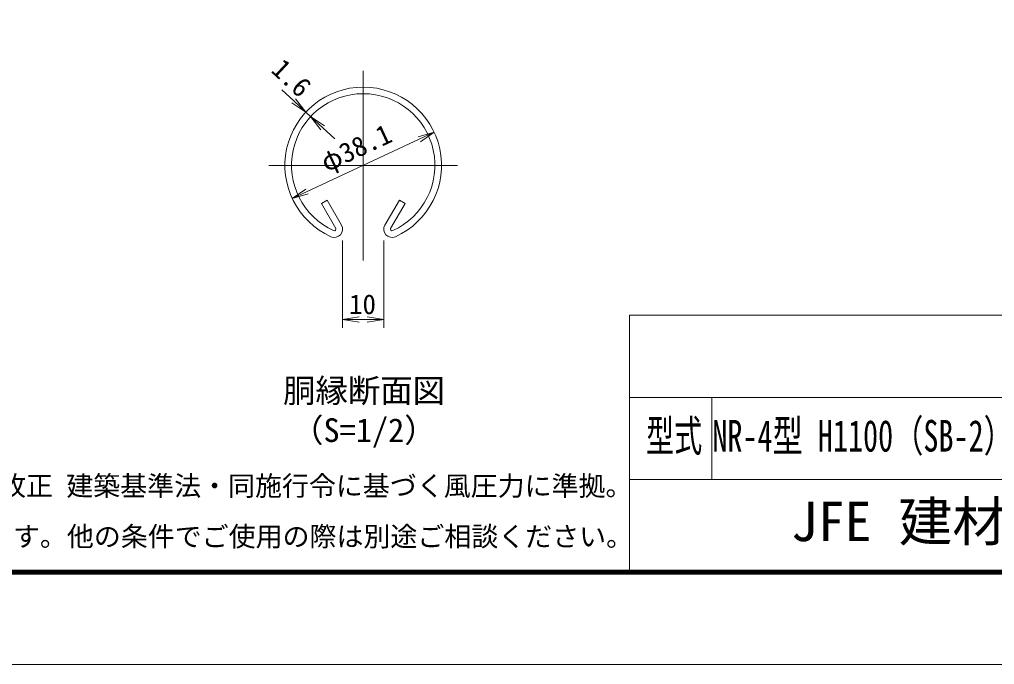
# Model space of a CAD drawing. Units: millimetres, scale not verified, with parts at other scales. Extents: x -4200 to 4200, y -2970 to 2970.
# Drawn here: x 636 to 3008, y -2970 to -1400 of the extents above; entities that cross this region are included whole.
import ezdxf
from ezdxf.enums import TextEntityAlignment as Align

# ---------------------------------------------------------------- set-up
doc = ezdxf.new("R2010")
doc.units = ezdxf.units.MM
doc.header["$LTSCALE"] = 20
doc.linetypes.add('USER1', pattern=[50.8, 31.75, -6.35, 6.35, -6.35])
for name, color, linetype, lineweight in [('0-0_D-BMK', 2, 'USER1', 13), ('0-1_D-STR1', 1, 'Continuous', 18), ('0-2_D-STR-DIM', 7, 'Continuous', 9), ('0-3_0', 3, 'Continuous', 18), ('0-7_D-STR-TXT', 7, 'Continuous', 9), ('0-8_D-TTL', 7, 'Continuous', 9)]:
    doc.layers.add(name, color=color, linetype=linetype, lineweight=lineweight)
doc.layers.add('0-4_D-TTL-TXT', color=7, linetype='Continuous')
doc.styles.add('ＭＳ ゴシック', font='')
doc.styles.get('ＭＳ ゴシック').set_extended_font_data('MS Gothic')

# ---------------------------------------------------------------- blocks, each defined once
blk = doc.blocks.new('_Open')
at = {"layer": '0-3_0', "color": 7, "lineweight": 9}
blk.add_line((-20, 3.33), (0, 0), dxfattribs=at)
blk.add_lwpolyline([(-20, -3.33), (0, 0), (-20, 0)], dxfattribs=at)

msp = doc.modelspace()

# ---------------------------------------------------------------- linework, layer by layer
at = {"layer": '0-0_D-BMK'}
for p, q in [((1472.29, -1986.5), (1472.29, -1524.95)), ((1242.55, -1754.69), (1702.03, -1754.69))]:
    msp.add_line(p, q, dxfattribs=at)
at = {"layer": '0-1_D-STR1'}
for p, q in [((1370.46, -1847.22), (1384.35, -1839.2)), ((1405.55, -1908), (1370.46, -1847.22)), ((1419.44, -1899.98), (1384.35, -1839.2)), ((1525.13, -1899.98), (1560.22, -1839.2)), ((1539.02, -1908), (1574.11, -1847.22)), ((1574.11, -1847.22), (1560.22, -1839.2))]:
    msp.add_line(p, q, dxfattribs=at)
for centre, radius, start, end in [((1472.29, -1754.69), 190.5, 294.32478, 245.67522), ((1472.29, -1754.69), 174.46, 294.32478, 245.67522), ((1402.08, -1910.01), 20.05, 245.67522, 30), ((1402.08, -1910.01), 4.01, 245.67522, 30), ((1542.5, -1910.01), 20.05, 150, 294.32478), ((1542.5, -1910.01), 4.01, 150, 294.32478)]:
    msp.add_arc(centre, radius, start, end, dxfattribs=at)
at = {"layer": '0-2_D-STR-DIM'}
for p, q in [((1303.4, -1597.82), (1274.09, -1570.6)), ((1344.46, -1635.96), (1332.71, -1625.04)), ((1373.77, -1663.18), (1403.08, -1690.41)), ((1335.89, -1818.29), (1608.69, -1691.09)), ((1422.29, -1937.26), (1422.29, -2150.06)), ((1522.29, -1937.26), (1522.29, -2150.06)), ((1462.29, -2130.06), (1482.29, -2130.06))]:
    msp.add_line(p, q, dxfattribs=at)
at = {"layer": '0-8_D-TTL'}
for p, q in [((2120.32, -2119.77), (2120.32, -2739.77)), ((2120.32, -2119.77), (3920.32, -2119.77)), ((2120.32, -2319.77), (3920.32, -2319.77)), ((2320.32, -2319.77), (2320.32, -2519.77)), ((2120.32, -2519.77), (3920.32, -2519.77))]:
    msp.add_line(p, q, dxfattribs=at)
at = {"layer": '0-8_D-TTL', "color": 2, "lineweight": 18}
msp.add_lwpolyline([(-4199.68, 2970.23), (4200.32, 2970.23), (4200.32, -2969.77), (-4199.68, -2969.77)], close=True, dxfattribs=at)
at = {"layer": '0-8_D-TTL'}
for points in [[(-3929.68, 2750.23), (3930.32, 2750.23), (3930.32, -2749.77), (-3929.68, -2749.77)], [(-3927.18, 2747.73), (3927.82, 2747.73), (3927.82, -2747.27), (-3927.18, -2747.27)], [(-3924.68, 2745.23), (3925.32, 2745.23), (3925.32, -2744.77), (-3924.68, -2744.77)], [(-3922.18, 2742.73), (3922.82, 2742.73), (3922.82, -2742.27), (-3922.18, -2742.27)], [(-3919.68, 2740.23), (3920.32, 2740.23), (3920.32, -2739.77), (-3919.68, -2739.77)]]:
    msp.add_lwpolyline(points, close=True, dxfattribs=at)

# ---------------------------------------------------------------- block references
at = {"layer": '0-2_D-STR-DIM', "xscale": 2, "yscale": 2}
for p, rotation in [((1332.71, -1625.04), 317.11285), ((1344.46, -1635.96), 137.11285), ((1644.94, -1674.19), 24.99865), ((1299.63, -1835.2), 204.99865), ((1422.29, -2130.06), 180)]:
    msp.add_blockref('_Open', p, dxfattribs=dict(at, rotation=rotation))
msp.add_blockref('_Open', (1522.29, -2130.06), dxfattribs=at)

# ---------------------------------------------------------------- texts
at = {"layer": '0-2_D-STR-DIM', "style": 'ＭＳ ゴシック'}
for s, rotation, p in [('1.6', 317.113, (1235.92, -1536.36)), ('φ38.1', 24.999, (1389.23, -1785))]:
    msp.add_text(s, height=48.09, rotation=rotation, dxfattribs=at).set_placement(p, align=Align.BOTTOM_LEFT)
msp.add_text('10', height=48.09, dxfattribs=at).set_placement((1437.89, -2131.31), align=Align.BOTTOM_LEFT)
at = {"layer": '0-4_D-TTL-TXT', "style": 'ＭＳ ゴシック'}
for s, height, p in [('胴縁断面図', 57.77, (1277.36, -2349.33)), ('（S=1/2）', 57.77, (1296.85, -2445.52)), ('JFE 建材株式会社', 96.21, (2512.7, -2698.28))]:
    msp.add_text(s, height=height, dxfattribs=at).set_placement(p, align=Align.BOTTOM_LEFT)
for s, width, p in [('型式', 0.65, (2160.59, -2474.58)), ('NR-4型 H1100（SB-2）', 0.7, (2321.67, -2474.58))]:
    msp.add_text(s, height=76.97, dxfattribs=dict(at, width=width)).set_placement(p, align=Align.BOTTOM_LEFT)
at = {"layer": '0-7_D-STR-TXT', "style": 'ＭＳ ゴシック'}
for s, p in [('（設計条件）風荷重：昭和57年改正 建築基準法・同施行令に基づく風圧力に準拠。', (-332.13, -2573.38)), ('※本商品はGLへの設置を基準としております。他の条件でご使用の際は別途ご相談ください。', (-625.99, -2696.54))]:
    msp.add_text(s, height=48.09, dxfattribs=at).set_placement(p, align=Align.BOTTOM_LEFT)

doc.saveas('drawing.dxf')
